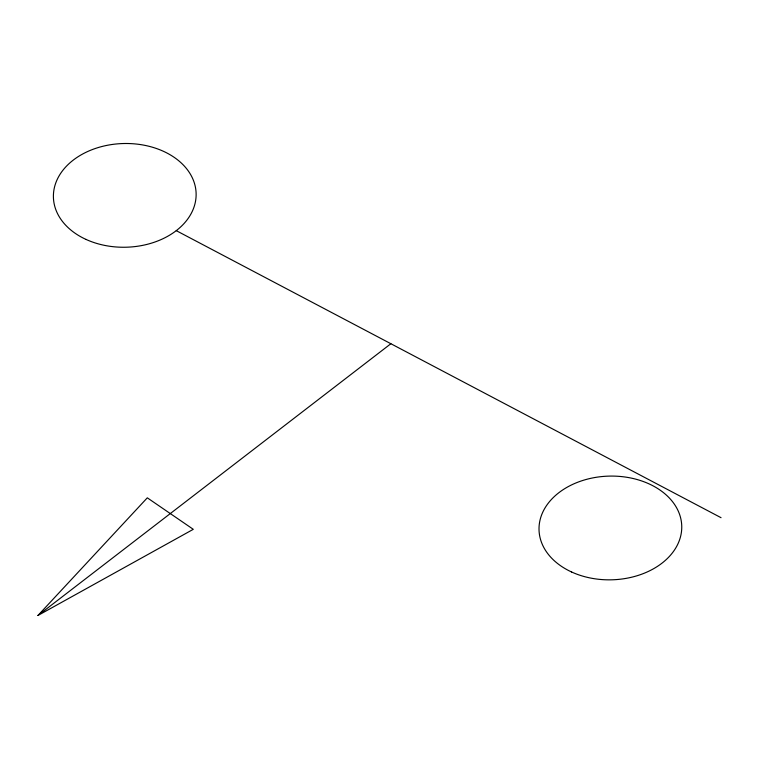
<?xml version="1.0" encoding="UTF-8"?>
<svg xmlns="http://www.w3.org/2000/svg" width="759" height="759" viewBox="0 0 759 759"><rect width="100%" height="100%" fill="white"/><g stroke="black" fill="none" stroke-linecap="round" stroke-linejoin="round"><path stroke-width="1.14" d="M37.95 615.483L147.303 497.828L193.289 529.317L37.95 615.483L390.876 343.723M176.268 230.651L721.05 517.695M571.622 572.001A71.384 51.868 -1.5 0 0 681.667 529.706A71.384 51.868 -1.5 0 0 577.874 482.183A71.384 51.868 -1.5 0 0 571.622 572.001M85.995 239.408A71.384 51.868 -1.5 0 0 196.04 197.122A71.384 51.868 -1.5 0 0 92.247 149.599A71.384 51.868 -1.5 0 0 85.995 239.408"/></g></svg>
